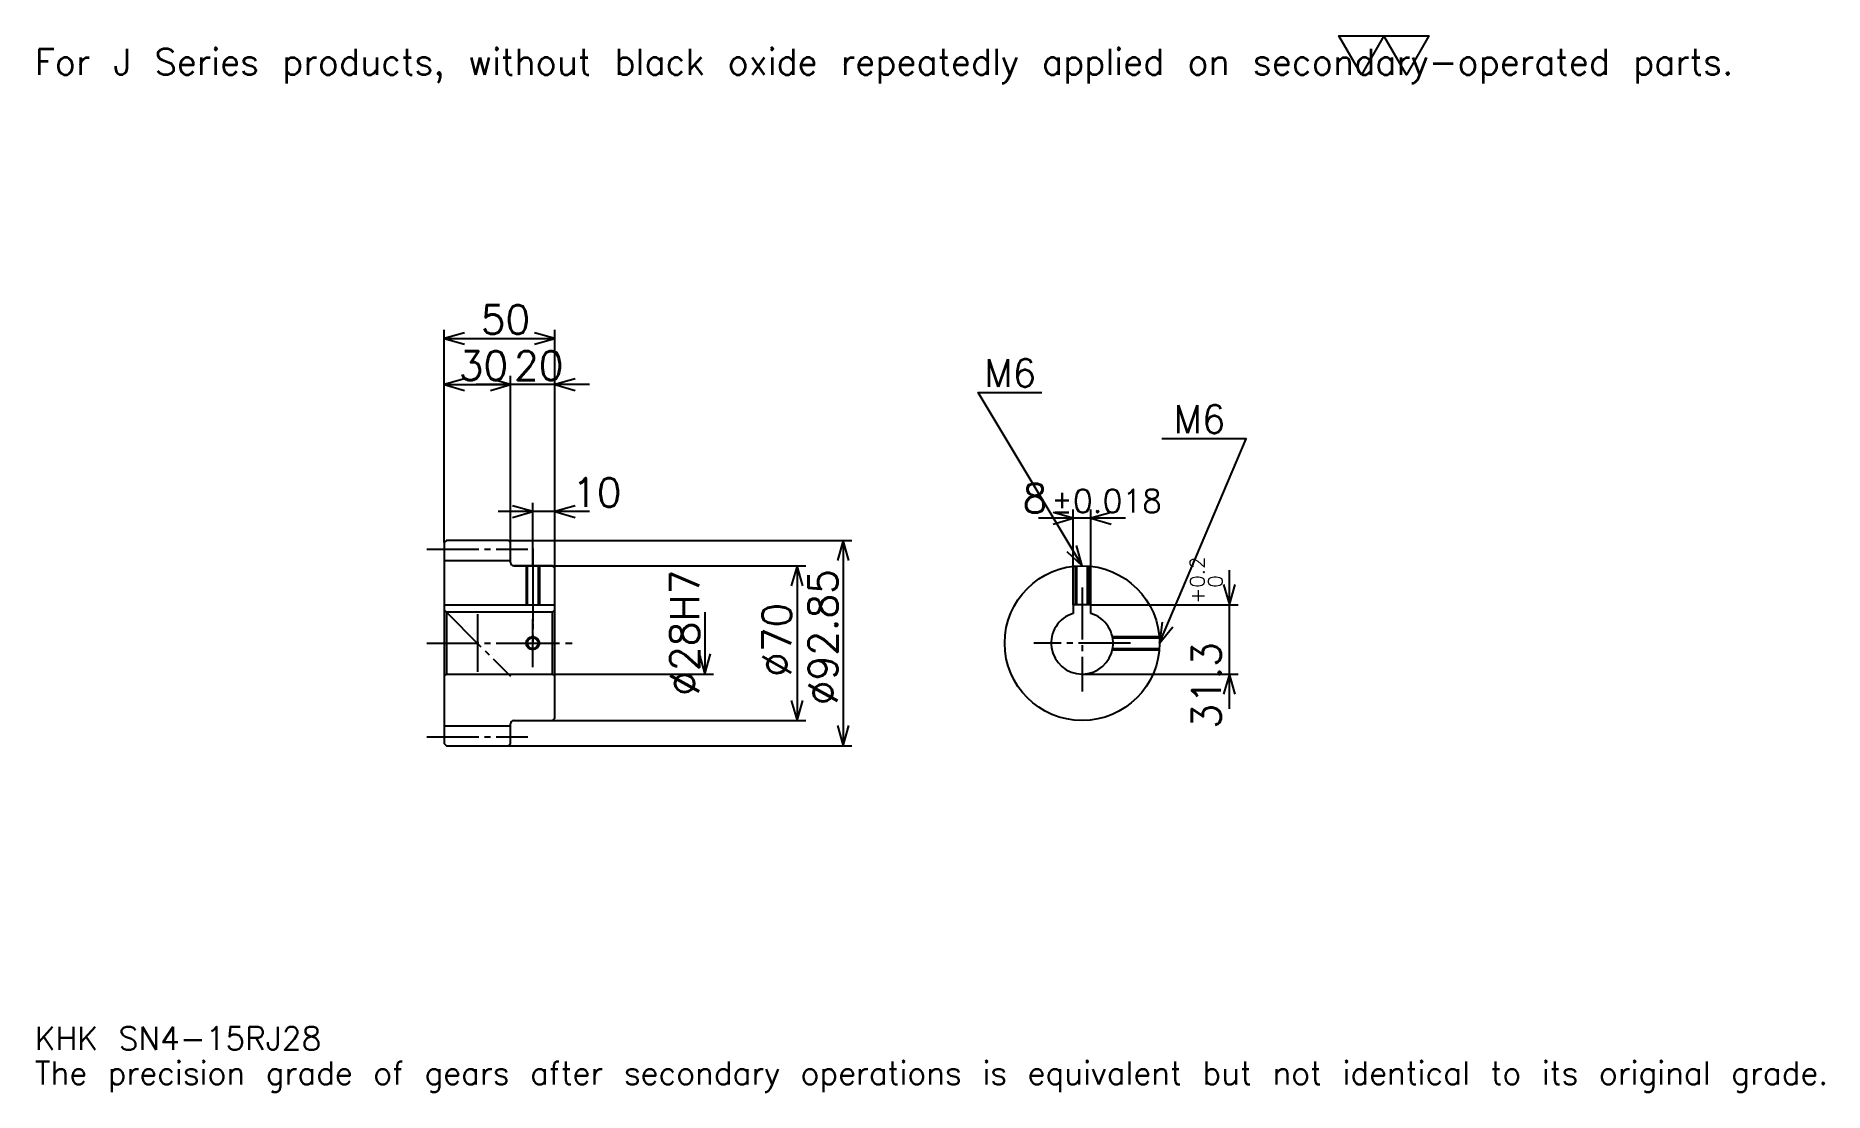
# Model space of a CAD drawing. Extents: x 27 to 835, y 10 to 487.
import ezdxf

# ---------------------------------------------------------------- set-up
doc = ezdxf.new("R2010")
doc.units = 0
doc.linetypes.add('DASHDOT', pattern=[31.304349, 23.478261, -2.608696, 2.608696, -2.608696])
doc.layers.get('0').update_dxf_attribs({"linetype": 'CONTINUOUS'})
doc.layers.add('DASHDOT', color=6, linetype='DASHDOT')
doc.styles.add('KANJI', font='TXT', dxfattribs={"bigfont": 'BIGFONT'})

msp = doc.modelspace()

# ---------------------------------------------------------------- linework, layer by layer
at = {"color": 5}
for p, q in [((211.304337, 259.035095), (211.304337, 354.252472)), ((211.304337, 350.339417), (261.304321, 350.339417)), ((261.304321, 259.035095), (261.304321, 354.252472)), ((241.304337, 259.035095), (241.304337, 333.382935)), ((211.304337, 329.469879), (241.304337, 329.469879)), ((276.956512, 329.469879), (225.652161, 329.469879)), ((251.304337, 259.035095), (251.304337, 275.991608)), ((276.956512, 272.078583), (235.652161, 272.078583)), ((519.434753, 269.039124), (480.130432, 269.039124)), ((495.782593, 229.908691), (495.782593, 272.952179)), ((503.782593, 229.908691), (503.782593, 272.952179)), ((211.304337, 258.035095), (211.304337, 259.035095)), ((240.304337, 259.035095), (261.304321, 259.035095)), ((241.304337, 258.035095), (241.304337, 259.035095)), ((251.304337, 247.608688), (251.304337, 259.035095)), ((251.304337, 247.608688), (251.304337, 259.035095)), ((261.304321, 259.035095), (395.652161, 259.035095)), ((261.304321, 246.608688), (261.304321, 259.035095)), ((391.739136, 259.035095), (391.739136, 166.182281)), ((242.804337, 247.608688), (261.304321, 247.608688)), ((261.304321, 247.608688), (374.782593, 247.608688)), ((370.869568, 247.608688), (370.869568, 177.608688)), ((566.391296, 182.956512), (566.391296, 245.560852)), ((329.130432, 226.608688), (329.130432, 198.608688)), ((503.782593, 229.908691), (570.304382, 229.908691)), ((261.304321, 198.608688), (333.043457, 198.608688)), ((499.782593, 198.608688), (570.304382, 198.608688)), ((242.804337, 177.608688), (261.304321, 177.608688)), ((261.304321, 177.608688), (374.782593, 177.608688)), ((240.304337, 166.182281), (261.304321, 166.182281)), ((261.304321, 166.182281), (395.652161, 166.182281))]:
    msp.add_line(p, q, dxfattribs=at)
at = {"color": 4}
for p, q in [((211.304337, 250.035095), (241.304337, 250.035095)), ((211.304337, 229.908691), (261.304321, 229.908691)), ((212.304337, 226.608688), (212.304337, 198.608688)), ((260.304321, 226.608688), (261.304321, 227.608688)), ((260.304321, 198.608688), (261.304321, 197.608688)), ((211.304337, 175.182281), (241.304337, 175.182281))]:
    msp.add_line(p, q, dxfattribs=at)
at = {"color": 7}
msp.add_line((226.304337, 225.652161), (226.304337, 199.565216), dxfattribs=at)
msp.add_lwpolyline([(626.086975, 469.565216), (615.913086, 487.200012), (656.608704, 487.200012), (646.434814, 469.565216), (636.260864, 487.200012), (626.086975, 469.565216)], dxfattribs=at)
at = {"color": 5}
for points in [[(220.434769, 352.94812), (211.304337, 350.339417), (220.434769, 347.730743)], [(252.173904, 347.730743), (261.304321, 350.339417), (252.173904, 352.94812)], [(220.434769, 332.078583), (211.304337, 329.469879), (220.434769, 326.861176)], [(232.173904, 326.861176), (241.304337, 329.469879), (232.173904, 332.078583)], [(232.173904, 326.861176), (241.304337, 329.469879), (232.173904, 332.078583)], [(270.434784, 332.078583), (261.304321, 329.469879), (270.434784, 326.861176)], [(499.782593, 247.608688), (452.82608, 325.869568), (481.521729, 325.869568)], [(534.782593, 212.608688), (573.913025, 305), (535.826111, 305)], [(242.173904, 269.469879), (251.304337, 272.078583), (242.173904, 274.687256)], [(270.434784, 274.687256), (261.304321, 272.078583), (270.434784, 269.469879)], [(486.652161, 266.43042), (495.782593, 269.039124), (486.652161, 271.647827)], [(512.913025, 271.647827), (503.782593, 269.039124), (512.913025, 266.43042)], [(394.347809, 249.904663), (391.739136, 259.035095), (389.130432, 249.904663)], [(492.848083, 254.09581), (499.782593, 247.608688), (497.32196, 256.780151)], [(373.478241, 238.478256), (370.869568, 247.608688), (368.260864, 238.478256)], [(563.782593, 239.039124), (566.391296, 229.908691), (569, 239.039124)], [(535.941284, 222.033524), (534.782593, 212.608688), (540.745544, 219.998779)], [(326.521729, 207.73912), (329.130432, 198.608688), (331.739136, 207.73912)], [(569, 189.478256), (566.391296, 198.608688), (563.782593, 189.478256)], [(368.260864, 186.73912), (370.869568, 177.608688), (373.478241, 186.73912)], [(389.130432, 175.312714), (391.739136, 166.182281), (394.347809, 175.312714)]]:
    msp.add_lwpolyline(points, dxfattribs=at)
at = {"color": 4}
for points in [[(241.304337, 249.108688), (241.304337, 258.035095), (240.304337, 259.035095), (212.304337, 259.035095), (211.304337, 258.035095), (211.304337, 197.608688)], [(242.804337, 177.608688), (260.304321, 177.608688), (261.304321, 178.608688), (261.304321, 246.608688), (260.304321, 247.608688), (242.804337, 247.608688)], [(248.304337, 247.608688), (248.304337, 229.908691)], [(248.84433, 247.608688), (248.84433, 229.908691)], [(253.764343, 247.608688), (253.764343, 229.908691)], [(254.304337, 247.608688), (254.304337, 229.908691)], [(496.782593, 229.908691), (496.782593, 247.479889)], [(497.322632, 229.908691), (497.322632, 247.522125)], [(502.242615, 229.908691), (502.242615, 247.522125)], [(502.782593, 229.908691), (502.782593, 247.479889)], [(211.304337, 197.608688), (212.304337, 198.608688), (260.304321, 198.608688), (260.304321, 226.608688), (212.304337, 226.608688), (211.304337, 227.608688)], [(503.782593, 226.025101), (503.782593, 229.908691), (495.782593, 229.908691), (495.782593, 226.025101)], [(513.457397, 215.608688), (534.653809, 215.608688)], [(513.564758, 215.068695), (534.696045, 215.068695)], [(513.457397, 209.608688), (534.653809, 209.608688)], [(513.564758, 210.148682), (534.696045, 210.148682)], [(211.304337, 197.608688), (211.304337, 167.182281), (212.304337, 166.182281), (240.304337, 166.182281), (241.304337, 167.182281), (241.304337, 176.108688)]]:
    msp.add_lwpolyline(points, dxfattribs=at)
for centre, radius in [((499.782593, 212.608688), 35), ((251.304337, 212.608688), 2.46)]:
    msp.add_circle(centre, radius, dxfattribs=at)
at = {"color": 7}
msp.add_circle((251.304337, 212.608688), 3, dxfattribs=at)
at = {"color": 4}
for centre, radius, start, end in [((242.804337, 249.108688), 1.5, 180, 270), ((499.782593, 212.608688), 14, 106.601549926, 73.398450074), ((242.804337, 176.108688), 1.5, 90, 180)]:
    msp.add_arc(centre, radius, start, end, dxfattribs=at)
at = {"layer": 'DASHDOT', "color": 7}
for p, q in [((203.478256, 255.035095), (249.130432, 255.035095)), ((251.304337, 247.608688), (251.304337, 212.608688)), ((499.782593, 237.734772), (499.782593, 190.782608)), ((211.304337, 227.608688), (241.304337, 197.608688)), ((203.478256, 212.608688), (269.130432, 212.608688)), ((521.608704, 212.608688), (477.956482, 212.608688)), ((203.478256, 170.182281), (249.130432, 170.182281))]:
    msp.add_line(p, q, dxfattribs=at)
for points in [[(251.304337, 255.434784), (251.304337, 222.082596)], [(251.304337, 201.782608), (251.304337, 223.434769)], [(240.478241, 212.608688), (262.130432, 212.608688)]]:
    msp.add_lwpolyline(points, dxfattribs=at)

# ---------------------------------------------------------------- texts
at = {"color": 7, "style": 'KANJI'}
for s, height, p in [('For J Series products, without black oxide repeatedly applied on secondary-operated parts.', 11.73913, (26.086956, 469.565216)), ('50', 13.043478, (227.82608, 352.426392)), ('30', 13.043478, (217.82608, 331.556824)), ('20', 13.043478, (242.82608, 331.556824)), ('M6', 12.52174, (455.434753, 328.478271)), ('M6', 12.52174, (541.043457, 307.608704)), ('10', 13.043478, (269.130432, 274.165527)), ('8', 13.043478, (472.858276, 271.647827)), ('%%p0.018', 10.434783, (485.769714, 271.647827)), ('KHK SN4-15RJ28', 10.434783, (26.086956, 28.695652)), ('The precision grade of gears after secondary operations is equivalent but not identical to its original grade.', 10.434783, (26.086956, 13.043478))]:
    msp.add_text(s, height=height, dxfattribs=at).set_placement(p)
for s, height, p in [('0.2', 6.521739, (555.17395, 237.698746)), ('%%c28H7', 13.043478, (326.521729, 188.804337)), ('%%c92.85', 13.043478, (389.130432, 184.565216)), ('+', 6.521739, (555.17395, 230.394394)), ('0', 6.521739, (563.260864, 237.698746)), ('%%c70', 13.043478, (368.260864, 197.282593)), ('31.3', 13.043478, (562.478271, 173.937057))]:
    msp.add_text(s, height=height, rotation=90, dxfattribs=at).set_placement(p)

doc.saveas('drawing.dxf')
